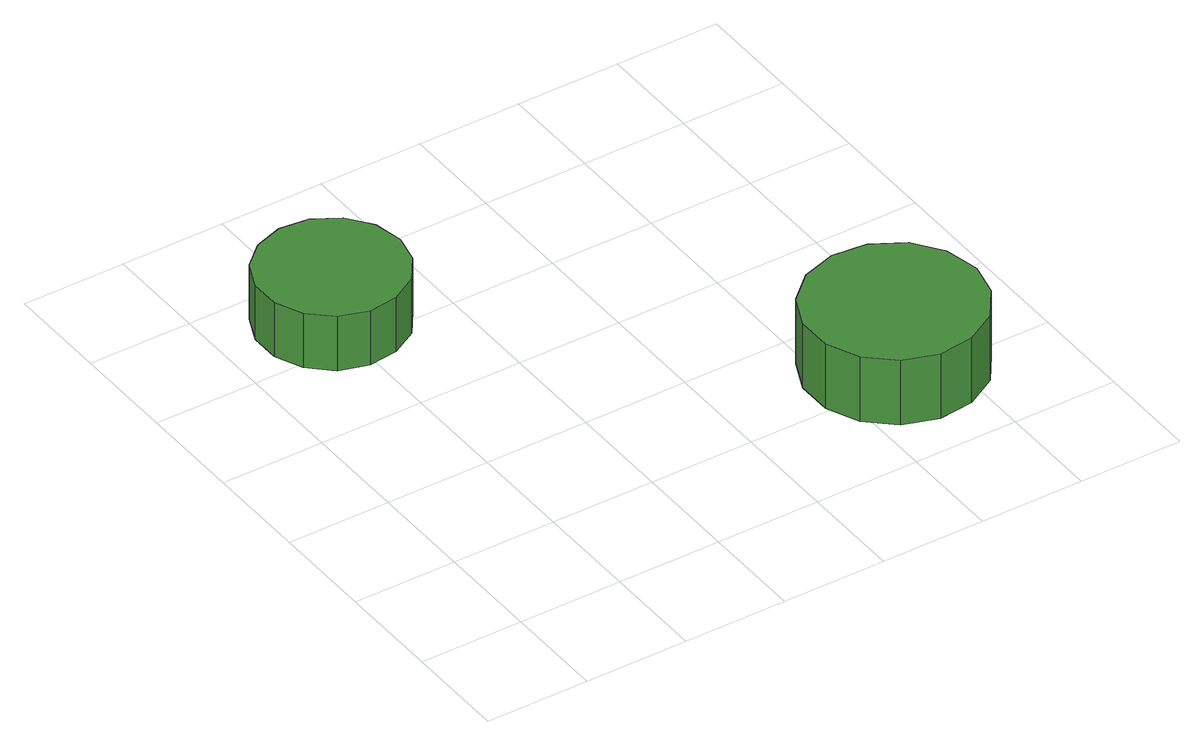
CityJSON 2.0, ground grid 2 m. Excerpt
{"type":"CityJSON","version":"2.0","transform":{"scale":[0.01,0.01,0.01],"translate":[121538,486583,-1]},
"CityObjects":{
"tree1":{"type":"SolitaryVegetationObject","attributes":{"function":"something"},"geometry":[{"type":"MultiSurface","lod":"1","boundaries":[[[0,1,2,3,4,5,6,7,8,9,10,11,12,13,14]],[[15,16,17,18,19,20,21,22,23,24,25,26,27,28,29]],[[0,29,28,1]],[[1,28,27,2]],[[2,27,26,3]],[[3,26,25,4]],[[4,25,24,5]],[[5,24,23,6]],[[6,23,22,7]],[[7,22,21,8]],[[8,21,20,9]],[[9,20,19,10]],[[10,19,18,11]],[[11,18,17,12]],[[12,17,16,13]],[[13,16,15,14]],[[14,15,29,0]]]}]},
"tree2":{"type":"SolitaryVegetationObject","attributes":{"function":"something"},"geometry":[{"type":"MultiSurface","lod":"1","boundaries":[[[30,31,32,33,34,35,36,37,38,39,40,41,42,43,44]],[[45,46,47,48,49,50,51,52,53,54,55,56,57,58,59]],[[30,59,58,31]],[[31,58,57,32]],[[32,57,56,33]],[[33,56,55,34]],[[34,55,54,35]],[[35,54,53,36]],[[36,53,52,37]],[[37,52,51,38]],[[38,51,50,39]],[[39,50,49,40]],[[40,49,48,41]],[[41,48,47,42]],[[42,47,46,43]],[[43,46,45,44]],[[44,45,59,30]]]}]}
},
"vertices":[
[340,870,196],[328,927,196],[294,973,196],[244,1002,196],[187,1008,196],[132,990,196],[89,952,196],[66,899,196],[66,842,196],[89,789,196],[132,750,196],[187,733,196],[244,739,196],[294,767,196],[328,814,196],[328,814,82],[294,767,82],[244,739,82],[187,733,82],[132,750,82],[89,789,82],[66,842,82],[66,899,82],[89,952,82],[132,990,82],[187,1008,82],[244,1002,82],[294,973,82],[328,927,82],[340,870,82],
[1085,242,216],[1070,310,216],[1030,365,216],[970,400,216],[902,407,216],[836,386,216],[785,340,216],[757,277,216],[757,208,216],[785,145,216],[836,99,216],[902,78,216],[970,85,216],[1030,119,216],[1070,175,216],[1070,175,80],[1030,119,80],[970,85,80],[902,78,80],[836,99,80],[785,145,80],[757,208,80],[757,277,80],[785,340,80],[836,386,80],[902,407,80],[970,400,80],[1030,365,80],[1070,310,80],[1085,242,80]
]}
